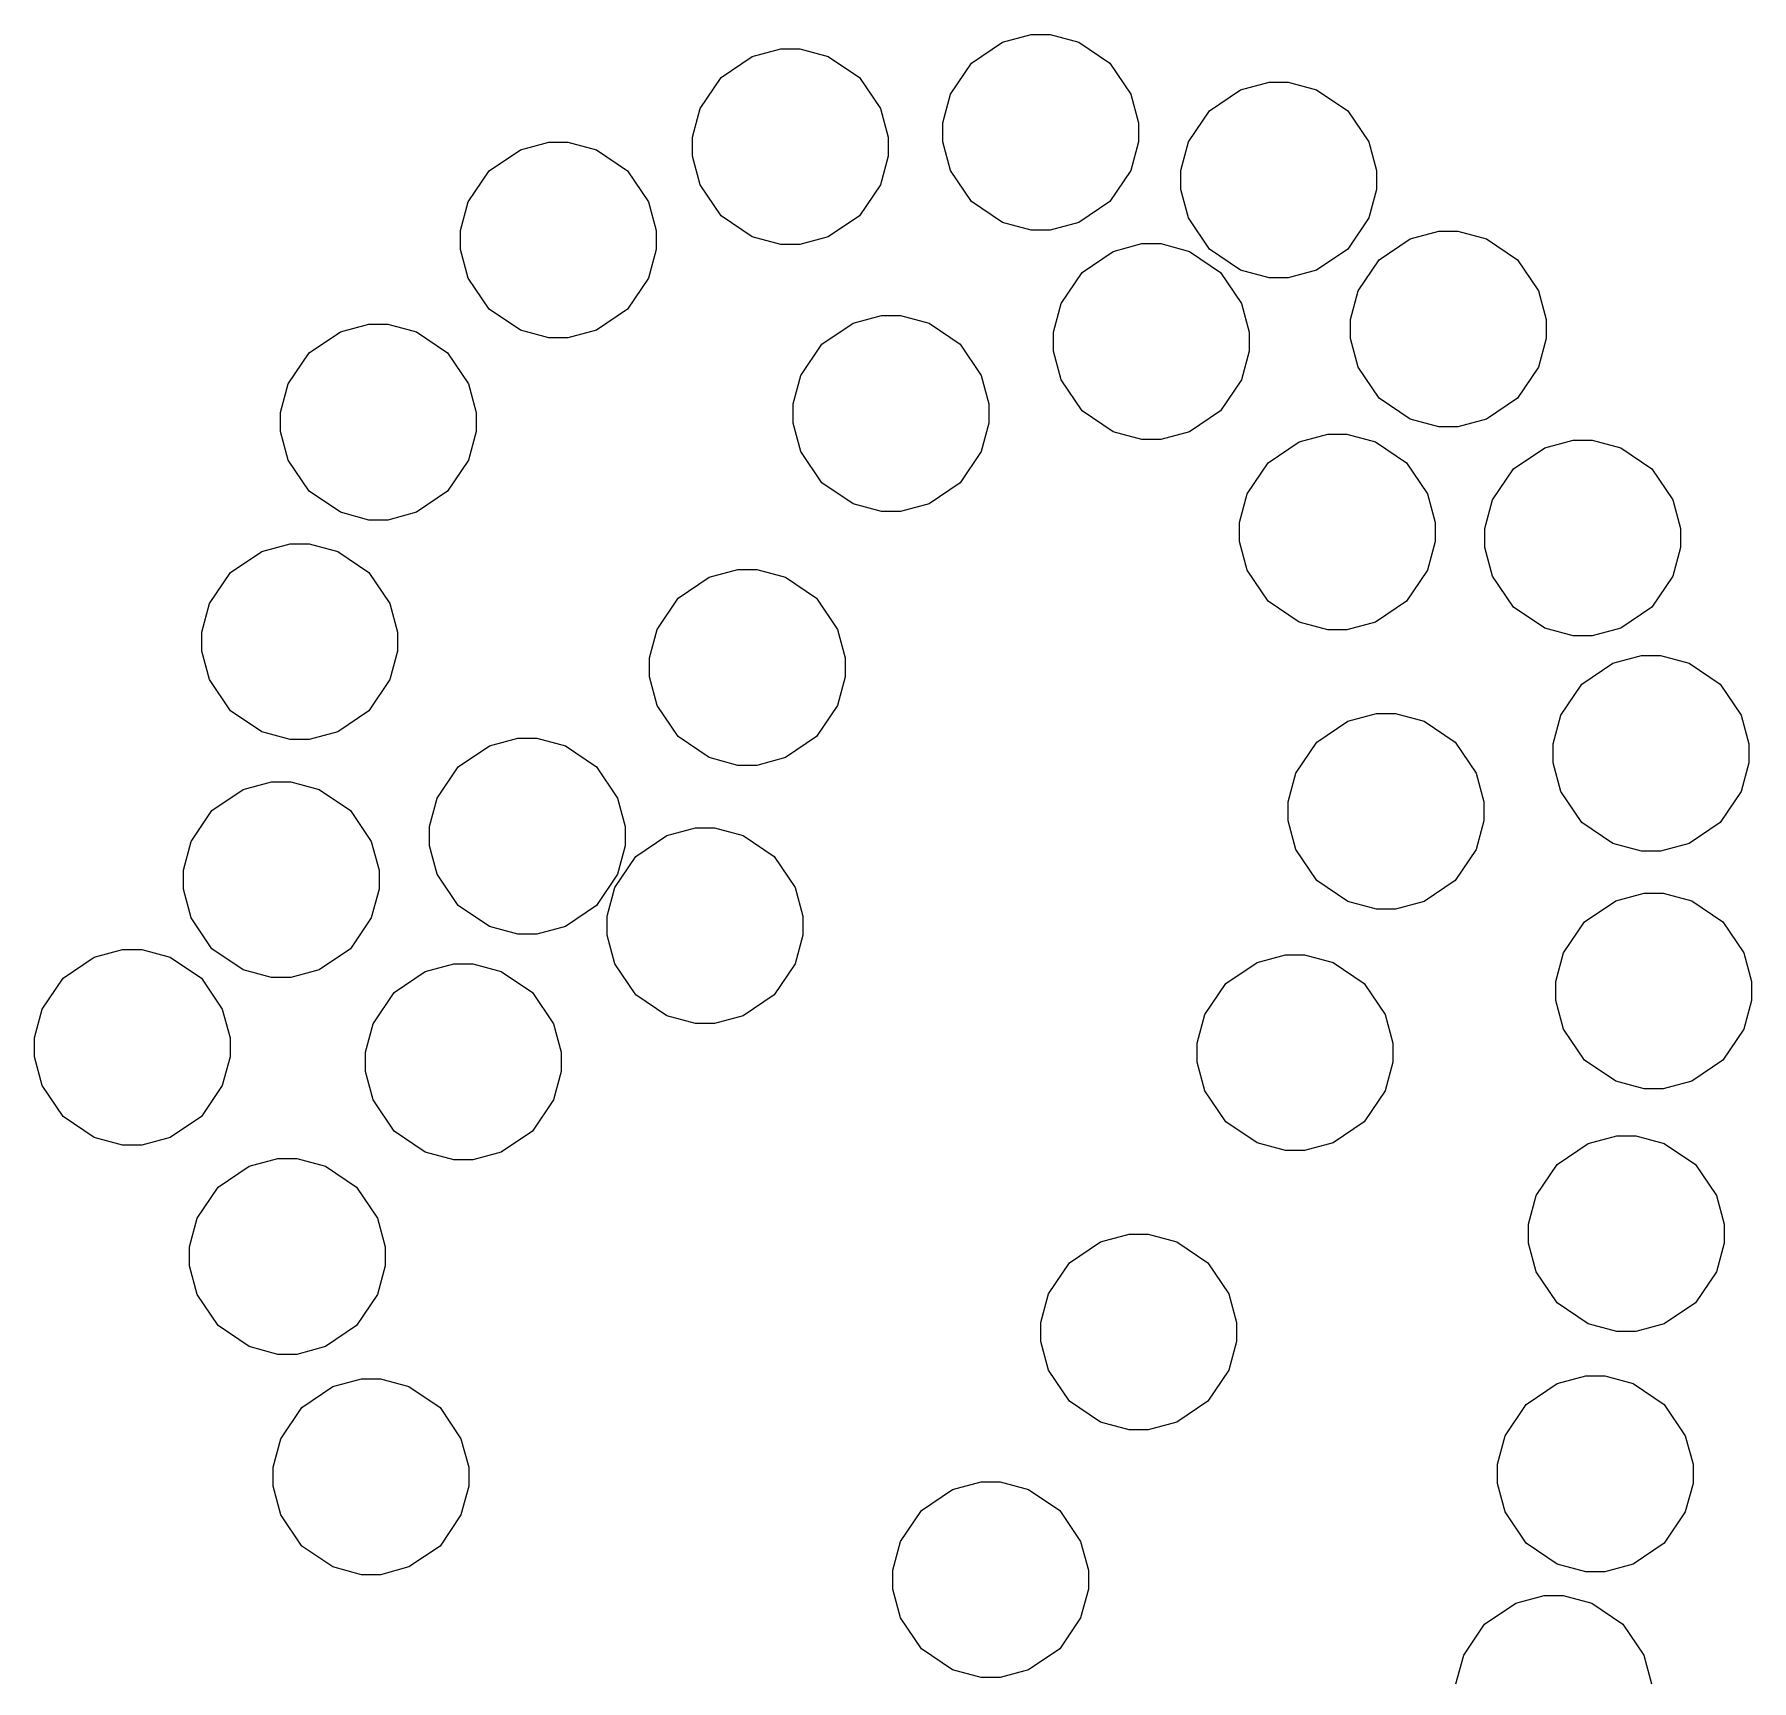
# Model space of a CAD drawing. Extents: x 0 to 109, y 0 to 214.
# Drawn here: x 20.6 to 76.1, y 160.8 to 213.9 of the extents above; entities that cross this region are included whole.
import ezdxf

# ---------------------------------------------------------------- set-up
doc = ezdxf.new("R2010")
doc.units = 0
doc.layers.get('0').update_dxf_attribs({"linetype": 'CONTINUOUS'})

msp = doc.modelspace()

# ---------------------------------------------------------------- linework, layer by layer
at = {"color": 3}
for p, q in [((43.8051, 213.16), (44.7269, 213.409)), ((44.7269, 213.409), (45.0342, 213.409)), ((45.0342, 213.409), (45.3415, 213.409)), ((45.3415, 213.409), (46.2636, 213.16)), ((50.8825, 212.951), (51.8859, 213.628)), ((51.8859, 213.628), (52.8077, 213.876)), ((52.8077, 213.876), (53.1153, 213.876)), ((53.1153, 213.876), (53.4211, 213.876)), ((53.4211, 213.876), (54.3429, 213.628)), ((54.3429, 213.628), (55.3462, 212.951)), ((42.8018, 212.484), (43.8051, 213.16)), ((46.2636, 213.16), (47.2666, 212.484)), ((50.2059, 211.948), (50.8825, 212.951)), ((55.3462, 212.951), (56.0229, 211.948)), ((42.1252, 211.481), (42.8018, 212.484)), ((47.2666, 212.484), (47.9432, 211.481)), ((59.5658, 212.091), (60.4876, 212.339)), ((60.4876, 212.339), (60.7949, 212.339)), ((60.7949, 212.339), (61.1008, 212.339)), ((61.1008, 212.339), (62.0229, 212.091)), ((49.9579, 211.026), (50.2059, 211.948)), ((56.0229, 211.948), (56.2723, 211.026)), ((58.5625, 211.414), (59.5658, 212.091)), ((62.0229, 212.091), (63.0259, 211.414)), ((41.8772, 210.559), (42.1252, 211.481)), ((47.9432, 211.481), (48.1912, 210.559)), ((57.8859, 210.411), (58.5625, 211.414)), ((63.0259, 211.414), (63.7025, 210.411)), ((49.9579, 210.717), (49.9579, 211.026)), ((49.9579, 210.411), (49.9579, 210.717)), ((56.2723, 211.026), (56.2723, 210.717)), ((56.2723, 210.717), (56.2723, 210.411)), ((35.3233, 209.478), (36.3266, 210.155)), ((36.3266, 210.155), (37.2484, 210.403)), ((37.2484, 210.403), (37.5557, 210.403)), ((37.5557, 210.403), (37.8615, 210.403)), ((37.8615, 210.403), (38.7837, 210.155)), ((38.7837, 210.155), (39.7866, 209.478)), ((41.8772, 210.25), (41.8772, 210.559)), ((41.8772, 209.944), (41.8772, 210.25)), ((48.1912, 210.559), (48.1912, 210.25)), ((48.1912, 210.25), (48.1912, 209.944)), ((50.2059, 209.489), (49.9579, 210.411)), ((56.2723, 210.411), (56.0229, 209.489)), ((57.6379, 209.489), (57.8859, 210.411)), ((63.7025, 210.411), (63.9519, 209.489)), ((42.1252, 209.022), (41.8772, 209.944)), ((48.1912, 209.944), (47.9432, 209.022)), ((50.8825, 208.486), (50.2059, 209.489)), ((56.0229, 209.489), (55.3462, 208.486)), ((57.6379, 209.182), (57.6379, 209.489)), ((63.9519, 209.489), (63.9519, 209.182)), ((34.6466, 208.475), (35.3233, 209.478)), ((39.7866, 209.478), (40.4633, 208.475)), ((42.8018, 208.019), (42.1252, 209.022)), ((47.9432, 209.022), (47.2666, 208.019)), ((57.6379, 208.875), (57.6379, 209.182)), ((63.9519, 209.182), (63.9519, 208.875)), ((34.3986, 207.553), (34.6466, 208.475)), ((40.4633, 208.475), (40.7127, 207.553)), ((51.8859, 207.809), (50.8825, 208.486)), ((55.3462, 208.486), (54.3429, 207.809)), ((57.8859, 207.953), (57.6379, 208.875)), ((63.9519, 208.875), (63.7025, 207.953)), ((43.8051, 207.342), (42.8018, 208.019)), ((47.2666, 208.019), (46.2636, 207.342)), ((58.5625, 206.95), (57.8859, 207.953)), ((63.7025, 207.953), (63.0259, 206.95)), ((34.3986, 207.246), (34.3986, 207.553)), ((40.7127, 207.553), (40.7127, 207.246)), ((44.7269, 207.093), (43.8051, 207.342)), ((46.2636, 207.342), (45.3415, 207.093)), ((52.8077, 207.56), (51.8859, 207.809)), ((53.1153, 207.56), (52.8077, 207.56)), ((53.4211, 207.56), (53.1153, 207.56)), ((54.3429, 207.809), (53.4211, 207.56)), ((64.0373, 206.606), (65.0406, 207.283)), ((65.0406, 207.283), (65.9624, 207.531)), ((65.9624, 207.531), (66.27, 207.531)), ((66.27, 207.531), (66.5773, 207.531)), ((66.5773, 207.531), (67.4991, 207.283)), ((67.4991, 207.283), (68.5024, 206.606)), ((34.3986, 206.939), (34.3986, 207.246)), ((34.6466, 206.017), (34.3986, 206.939)), ((40.7127, 206.939), (40.4633, 206.017)), ((40.7127, 207.246), (40.7127, 206.939)), ((45.0342, 207.093), (44.7269, 207.093)), ((45.3415, 207.093), (45.0342, 207.093)), ((54.453, 206.2), (55.4563, 206.877)), ((55.4563, 206.877), (56.3785, 207.125)), ((56.3785, 207.125), (56.6872, 207.125)), ((56.6872, 207.125), (56.993, 207.125)), ((56.993, 207.125), (57.9148, 206.877)), ((57.9148, 206.877), (58.9181, 206.2)), ((59.5658, 206.273), (58.5625, 206.95)), ((63.0259, 206.95), (62.0229, 206.273)), ((53.7767, 205.197), (54.453, 206.2)), ((58.9181, 206.2), (59.5947, 205.197)), ((60.4876, 206.024), (59.5658, 206.273)), ((62.0229, 206.273), (61.1008, 206.024)), ((63.3607, 205.603), (64.0373, 206.606)), ((68.5024, 206.606), (69.179, 205.603)), ((35.3233, 205.014), (34.6466, 206.017)), ((40.4633, 206.017), (39.7866, 205.014)), ((60.7949, 206.024), (60.4876, 206.024)), ((61.1008, 206.024), (60.7949, 206.024)), ((53.5298, 204.275), (53.7767, 205.197)), ((59.5947, 205.197), (59.8442, 204.275)), ((63.1126, 204.681), (63.3607, 205.603)), ((69.179, 205.603), (69.427, 204.681)), ((30.5167, 204.279), (31.4386, 204.527)), ((31.4386, 204.527), (31.7459, 204.527)), ((31.7459, 204.527), (32.0518, 204.527)), ((32.0518, 204.527), (32.9737, 204.279)), ((36.3266, 204.337), (35.3233, 205.014)), ((39.7866, 205.014), (38.7837, 204.337)), ((46.0583, 203.879), (47.0613, 204.556)), ((47.0613, 204.556), (47.9834, 204.804)), ((47.9834, 204.804), (48.2907, 204.804)), ((48.2907, 204.804), (48.5965, 204.804)), ((48.5965, 204.804), (49.5184, 204.556)), ((49.5184, 204.556), (50.5217, 203.879)), ((63.1126, 204.374), (63.1126, 204.681)), ((69.427, 204.681), (69.427, 204.374)), ((29.5135, 203.603), (30.5167, 204.279)), ((32.9737, 204.279), (33.9769, 203.603)), ((37.2484, 204.088), (36.3266, 204.337)), ((37.5557, 204.088), (37.2484, 204.088)), ((37.8615, 204.088), (37.5557, 204.088)), ((38.7837, 204.337), (37.8615, 204.088)), ((53.5298, 203.968), (53.5298, 204.275)), ((53.5298, 203.66), (53.5298, 203.968)), ((59.8442, 204.275), (59.8442, 203.968)), ((59.8442, 203.968), (59.8442, 203.66)), ((63.1126, 204.067), (63.1126, 204.374)), ((63.3607, 203.145), (63.1126, 204.067)), ((69.427, 204.067), (69.179, 203.145)), ((69.427, 204.374), (69.427, 204.067)), ((28.8368, 202.599), (29.5135, 203.603)), ((33.9769, 203.603), (34.6535, 202.599)), ((45.3817, 202.876), (46.0583, 203.879)), ((50.5217, 203.879), (51.1983, 202.876)), ((53.7767, 202.738), (53.5298, 203.66)), ((59.8442, 203.66), (59.5947, 202.738)), ((45.1337, 201.954), (45.3817, 202.876)), ((51.1983, 202.876), (51.4477, 201.954)), ((64.0373, 202.142), (63.3607, 203.145)), ((69.179, 203.145), (68.5024, 202.142)), ((28.5888, 201.677), (28.8368, 202.599)), ((34.6535, 202.599), (34.903, 201.677)), ((54.453, 201.735), (53.7767, 202.738)), ((59.5947, 202.738), (58.9181, 201.735)), ((45.1337, 201.646), (45.1337, 201.954)), ((51.4477, 201.954), (51.4477, 201.646)), ((55.4563, 201.059), (54.453, 201.735)), ((58.9181, 201.735), (57.9148, 201.059)), ((65.0406, 201.465), (64.0373, 202.142)), ((68.5024, 202.142), (67.4991, 201.465)), ((28.5888, 201.369), (28.5888, 201.677)), ((28.5888, 201.063), (28.5888, 201.369)), ((34.903, 201.677), (34.903, 201.369)), ((34.903, 201.369), (34.903, 201.063)), ((45.1337, 201.34), (45.1337, 201.646)), ((45.3817, 200.418), (45.1337, 201.34)), ((51.4477, 201.34), (51.1983, 200.418)), ((51.4477, 201.646), (51.4477, 201.34)), ((65.9624, 201.216), (65.0406, 201.465)), ((66.27, 201.216), (65.9624, 201.216)), ((66.5773, 201.216), (66.27, 201.216)), ((67.4991, 201.465), (66.5773, 201.216)), ((28.8368, 200.141), (28.5888, 201.063)), ((34.903, 201.063), (34.6535, 200.141)), ((56.3785, 200.809), (55.4563, 201.059)), ((56.6872, 200.809), (56.3785, 200.809)), ((56.993, 200.809), (56.6872, 200.809)), ((57.9148, 201.059), (56.993, 200.809)), ((60.4601, 200.057), (61.4634, 200.733)), ((61.4634, 200.733), (62.3852, 200.981)), ((62.3852, 200.981), (62.6939, 200.981)), ((62.6939, 200.981), (62.9998, 200.981)), ((62.9998, 200.981), (63.9216, 200.733)), ((63.9216, 200.733), (64.9249, 200.057)), ((69.3815, 200.539), (70.3033, 200.787)), ((70.3033, 200.787), (70.6106, 200.787)), ((70.6106, 200.787), (70.9179, 200.787)), ((70.9179, 200.787), (71.84, 200.539)), ((29.5135, 199.137), (28.8368, 200.141)), ((34.6535, 200.141), (33.9769, 199.137)), ((46.0583, 199.415), (45.3817, 200.418)), ((51.1983, 200.418), (50.5217, 199.415)), ((68.3782, 199.862), (69.3815, 200.539)), ((71.84, 200.539), (72.843, 199.862)), ((59.7835, 199.053), (60.4601, 200.057)), ((64.9249, 200.057), (65.6015, 199.053)), ((67.7016, 198.859), (68.3782, 199.862)), ((72.843, 199.862), (73.5196, 198.859)), ((30.5167, 198.461), (29.5135, 199.137)), ((33.9769, 199.137), (32.9737, 198.461)), ((47.0613, 198.738), (46.0583, 199.415)), ((50.5217, 199.415), (49.5184, 198.738)), ((59.5369, 198.132), (59.7835, 199.053)), ((65.6015, 199.053), (65.8509, 198.132)), ((31.4386, 198.211), (30.5167, 198.461)), ((32.9737, 198.461), (32.0518, 198.211)), ((47.9834, 198.489), (47.0613, 198.738)), ((48.2907, 198.489), (47.9834, 198.489)), ((48.5965, 198.489), (48.2907, 198.489)), ((49.5184, 198.738), (48.5965, 198.489)), ((67.4536, 197.937), (67.7016, 198.859)), ((73.5196, 198.859), (73.7676, 197.937)), ((31.7459, 198.211), (31.4386, 198.211)), ((32.0518, 198.211), (31.7459, 198.211)), ((59.5369, 197.823), (59.5369, 198.132)), ((65.8509, 198.132), (65.8509, 197.823)), ((67.4536, 197.629), (67.4536, 197.937)), ((73.7676, 197.937), (73.7676, 197.629)), ((27.9783, 197.2), (28.9002, 197.448)), ((28.9002, 197.448), (29.2089, 197.448)), ((29.2089, 197.448), (29.5148, 197.448)), ((29.5148, 197.448), (30.4367, 197.2)), ((59.5369, 197.517), (59.5369, 197.823)), ((59.7835, 196.595), (59.5369, 197.517)), ((65.8509, 197.517), (65.6015, 196.595)), ((65.8509, 197.823), (65.8509, 197.517)), ((67.4536, 197.323), (67.4536, 197.629)), ((67.7016, 196.401), (67.4536, 197.323)), ((73.7676, 197.323), (73.5196, 196.401)), ((73.7676, 197.629), (73.7676, 197.323)), ((26.9751, 196.523), (27.9783, 197.2)), ((30.4367, 197.2), (31.4399, 196.523)), ((26.2985, 195.52), (26.9751, 196.523)), ((31.4399, 196.523), (32.1166, 195.52)), ((41.4154, 195.688), (42.4187, 196.365)), ((42.4187, 196.365), (43.3405, 196.613)), ((43.3405, 196.613), (43.6481, 196.613)), ((43.6481, 196.613), (43.9554, 196.613)), ((43.9554, 196.613), (44.8772, 196.365)), ((44.8772, 196.365), (45.8805, 195.688)), ((60.4601, 195.592), (59.7835, 196.595)), ((65.6015, 196.595), (64.9249, 195.592)), ((68.3782, 195.398), (67.7016, 196.401)), ((73.5196, 196.401), (72.843, 195.398)), ((40.7388, 194.685), (41.4154, 195.688)), ((45.8805, 195.688), (46.5571, 194.685)), ((26.0518, 194.598), (26.2985, 195.52)), ((32.1166, 195.52), (32.366, 194.598)), ((61.4634, 194.915), (60.4601, 195.592)), ((64.9249, 195.592), (63.9216, 194.915)), ((69.3815, 194.721), (68.3782, 195.398)), ((72.843, 195.398), (71.84, 194.721)), ((26.0518, 194.29), (26.0518, 194.598)), ((32.366, 194.598), (32.366, 194.29)), ((40.4908, 193.763), (40.7388, 194.685)), ((46.5571, 194.685), (46.8051, 193.763)), ((62.3852, 194.666), (61.4634, 194.915)), ((62.6939, 194.666), (62.3852, 194.666)), ((62.9998, 194.666), (62.6939, 194.666)), ((63.9216, 194.915), (62.9998, 194.666)), ((70.3033, 194.472), (69.3815, 194.721)), ((71.84, 194.721), (70.9179, 194.472)), ((26.0518, 193.984), (26.0518, 194.29)), ((26.2985, 193.062), (26.0518, 193.984)), ((32.366, 193.984), (32.1166, 193.062)), ((32.366, 194.29), (32.366, 193.984)), ((70.6106, 194.472), (70.3033, 194.472)), ((70.9179, 194.472), (70.6106, 194.472)), ((40.4908, 193.455), (40.4908, 193.763)), ((40.4908, 193.149), (40.4908, 193.455)), ((46.8051, 193.763), (46.8051, 193.455)), ((46.8051, 193.455), (46.8051, 193.149)), ((70.5817, 192.917), (71.585, 193.594)), ((71.585, 193.594), (72.5068, 193.842)), ((72.5068, 193.842), (72.814, 193.842)), ((72.814, 193.842), (73.1213, 193.842)), ((73.1213, 193.842), (74.0435, 193.594)), ((74.0435, 193.594), (75.0464, 192.917)), ((26.9751, 192.059), (26.2985, 193.062)), ((32.1166, 193.062), (31.4399, 192.059)), ((40.7388, 192.227), (40.4908, 193.149)), ((46.8051, 193.149), (46.5571, 192.227)), ((69.905, 191.914), (70.5817, 192.917)), ((75.0464, 192.917), (75.723, 191.914)), ((27.9783, 191.382), (26.9751, 192.059)), ((31.4399, 192.059), (30.4367, 191.382)), ((41.4154, 191.224), (40.7388, 192.227)), ((46.5571, 192.227), (45.8805, 191.224)), ((63.0343, 191.722), (63.9561, 191.97)), ((63.9561, 191.97), (64.2634, 191.97)), ((64.2634, 191.97), (64.5693, 191.97)), ((64.5693, 191.97), (65.4914, 191.722)), ((69.657, 190.992), (69.905, 191.914)), ((75.723, 191.914), (75.9714, 190.992)), ((28.9002, 191.133), (27.9783, 191.382)), ((30.4367, 191.382), (29.5148, 191.133)), ((42.4187, 190.547), (41.4154, 191.224)), ((45.8805, 191.224), (44.8772, 190.547)), ((62.031, 191.046), (63.0343, 191.722)), ((65.4914, 191.722), (66.4944, 191.046)), ((29.2089, 191.133), (28.9002, 191.133)), ((29.5148, 191.133), (29.2089, 191.133)), ((34.3214, 190.246), (35.3247, 190.923)), ((35.3247, 190.923), (36.2465, 191.171)), ((36.2465, 191.171), (36.5538, 191.171)), ((36.5538, 191.171), (36.8596, 191.171)), ((36.8596, 191.171), (37.7818, 190.923)), ((37.7818, 190.923), (38.7847, 190.246)), ((61.3544, 190.042), (62.031, 191.046)), ((66.4944, 191.046), (67.171, 190.042)), ((69.657, 190.685), (69.657, 190.992)), ((69.657, 190.377), (69.657, 190.685)), ((75.9714, 190.992), (75.9714, 190.685)), ((75.9714, 190.685), (75.9714, 190.377)), ((33.6448, 189.243), (34.3214, 190.246)), ((38.7847, 190.246), (39.4614, 189.243)), ((43.3405, 190.298), (42.4187, 190.547)), ((43.6481, 190.298), (43.3405, 190.298)), ((43.9554, 190.298), (43.6481, 190.298)), ((44.8772, 190.547), (43.9554, 190.298)), ((69.905, 189.455), (69.657, 190.377)), ((75.9714, 190.377), (75.723, 189.455)), ((27.3775, 189.52), (28.2994, 189.768)), ((28.2994, 189.768), (28.6081, 189.768)), ((28.6081, 189.768), (28.914, 189.768)), ((28.914, 189.768), (29.8359, 189.52)), ((61.1064, 189.121), (61.3544, 190.042)), ((67.171, 190.042), (67.4204, 189.121)), ((26.3743, 188.844), (27.3775, 189.52)), ((29.8359, 189.52), (30.8391, 188.844)), ((33.3968, 188.321), (33.6448, 189.243)), ((39.4614, 189.243), (39.7108, 188.321)), ((61.1064, 188.813), (61.1064, 189.121)), ((67.4204, 189.121), (67.4204, 188.813)), ((70.5817, 188.452), (69.905, 189.455)), ((75.723, 189.455), (75.0464, 188.452)), ((25.6977, 187.84), (26.3743, 188.844)), ((30.8391, 188.844), (31.5157, 187.84)), ((61.1064, 188.506), (61.1064, 188.813)), ((61.3544, 187.584), (61.1064, 188.506)), ((67.4204, 188.506), (67.171, 187.584)), ((67.4204, 188.813), (67.4204, 188.506)), ((71.585, 187.775), (70.5817, 188.452)), ((75.0464, 188.452), (74.0435, 187.775)), ((33.3968, 188.013), (33.3968, 188.321)), ((33.3968, 187.707), (33.3968, 188.013)), ((39.7108, 188.321), (39.7108, 188.013)), ((39.7108, 188.013), (39.7108, 187.707)), ((40.0498, 187.36), (41.0531, 188.036)), ((41.0531, 188.036), (41.9749, 188.284)), ((41.9749, 188.284), (42.2836, 188.284)), ((42.2836, 188.284), (42.5898, 188.284)), ((42.5898, 188.284), (43.5116, 188.036)), ((43.5116, 188.036), (44.5149, 187.36)), ((25.451, 186.919), (25.6977, 187.84)), ((31.5157, 187.84), (31.7652, 186.919)), ((33.6448, 186.785), (33.3968, 187.707)), ((39.3732, 186.356), (40.0498, 187.36)), ((39.7108, 187.707), (39.4614, 186.785)), ((44.5149, 187.36), (45.1915, 186.356)), ((62.031, 186.581), (61.3544, 187.584)), ((67.171, 187.584), (66.4944, 186.581)), ((72.5068, 187.526), (71.585, 187.775)), ((72.814, 187.526), (72.5068, 187.526)), ((73.1213, 187.526), (72.814, 187.526)), ((74.0435, 187.775), (73.1213, 187.526)), ((25.451, 186.611), (25.451, 186.919)), ((31.7652, 186.919), (31.7652, 186.611)), ((34.3214, 185.782), (33.6448, 186.785)), ((39.4614, 186.785), (38.7847, 185.782)), ((25.451, 186.304), (25.451, 186.611)), ((25.6977, 185.382), (25.451, 186.304)), ((31.7652, 186.304), (31.5157, 185.382)), ((31.7652, 186.611), (31.7652, 186.304)), ((39.1266, 185.434), (39.3732, 186.356)), ((45.1915, 186.356), (45.441, 185.434)), ((63.0343, 185.904), (62.031, 186.581)), ((66.4944, 186.581), (65.4914, 185.904)), ((35.3247, 185.105), (34.3214, 185.782)), ((38.7847, 185.782), (37.7818, 185.105)), ((63.9561, 185.655), (63.0343, 185.904)), ((64.2634, 185.655), (63.9561, 185.655)), ((64.5693, 185.655), (64.2634, 185.655)), ((65.4914, 185.904), (64.5693, 185.655)), ((70.6699, 185.252), (71.6732, 185.929)), ((71.6732, 185.929), (72.595, 186.177)), ((72.595, 186.177), (72.9036, 186.177)), ((72.9036, 186.177), (73.2095, 186.177)), ((73.2095, 186.177), (74.1317, 185.929)), ((74.1317, 185.929), (75.1346, 185.252)), ((26.3743, 184.379), (25.6977, 185.382)), ((31.5157, 185.382), (30.8391, 184.379)), ((36.2465, 184.856), (35.3247, 185.105)), ((37.7818, 185.105), (36.8596, 184.856)), ((39.1266, 185.127), (39.1266, 185.434)), ((39.1266, 184.82), (39.1266, 185.127)), ((45.441, 185.434), (45.441, 185.127)), ((45.441, 185.127), (45.441, 184.82)), ((69.9932, 184.249), (70.6699, 185.252)), ((75.1346, 185.252), (75.8112, 184.249)), ((36.5538, 184.856), (36.2465, 184.856)), ((36.8596, 184.856), (36.5538, 184.856)), ((39.3732, 183.898), (39.1266, 184.82)), ((45.441, 184.82), (45.1915, 183.898)), ((21.5663, 183.435), (22.5695, 184.112)), ((22.5695, 184.112), (23.4914, 184.36)), ((23.4914, 184.36), (23.7987, 184.36)), ((23.7987, 184.36), (24.106, 184.36)), ((24.106, 184.36), (25.0279, 184.112)), ((25.0279, 184.112), (26.0312, 183.435)), ((27.3775, 183.702), (26.3743, 184.379)), ((30.8391, 184.379), (29.8359, 183.702)), ((60.0989, 183.94), (61.021, 184.188)), ((61.021, 184.188), (61.3283, 184.188)), ((61.3283, 184.188), (61.6342, 184.188)), ((61.6342, 184.188), (62.556, 183.94)), ((69.7466, 183.327), (69.9932, 184.249)), ((75.8112, 184.249), (76.0607, 183.327)), ((28.2994, 183.453), (27.3775, 183.702)), ((28.6081, 183.453), (28.2994, 183.453)), ((28.914, 183.453), (28.6081, 183.453)), ((29.8359, 183.702), (28.914, 183.453)), ((32.2516, 182.967), (33.2548, 183.644)), ((33.2548, 183.644), (34.1767, 183.892)), ((34.1767, 183.892), (34.484, 183.892)), ((34.484, 183.892), (34.79, 183.892)), ((34.79, 183.892), (35.7117, 183.644)), ((35.7117, 183.644), (36.715, 182.967)), ((40.0498, 182.894), (39.3732, 183.898)), ((45.1915, 183.898), (44.5149, 182.894)), ((59.0959, 183.264), (60.0989, 183.94)), ((62.556, 183.94), (63.5593, 183.264)), ((20.8897, 182.432), (21.5663, 183.435)), ((26.0312, 183.435), (26.7077, 182.432)), ((31.575, 181.965), (32.2516, 182.967)), ((36.715, 182.967), (37.3916, 181.965)), ((41.0531, 182.218), (40.0498, 182.894)), ((44.5149, 182.894), (43.5116, 182.218)), ((58.4193, 182.261), (59.0959, 183.264)), ((63.5593, 183.264), (64.2359, 182.261)), ((69.7466, 183.02), (69.7466, 183.327)), ((69.7466, 182.713), (69.7466, 183.02)), ((76.0607, 183.327), (76.0607, 183.02)), ((76.0607, 183.02), (76.0607, 182.713)), ((20.6416, 181.51), (20.8897, 182.432)), ((26.7077, 182.432), (26.9558, 181.51)), ((69.9932, 181.791), (69.7466, 182.713)), ((76.0607, 182.713), (75.8112, 181.791)), ((31.3269, 181.042), (31.575, 181.965)), ((37.3916, 181.965), (37.641, 181.042)), ((41.9749, 181.968), (41.0531, 182.218)), ((42.2836, 181.968), (41.9749, 181.968)), ((42.5898, 181.968), (42.2836, 181.968)), ((43.5116, 182.218), (42.5898, 181.968)), ((58.1713, 181.339), (58.4193, 182.261)), ((64.2359, 182.261), (64.4853, 181.339)), ((70.6699, 180.788), (69.9932, 181.791)), ((75.8112, 181.791), (75.1346, 180.788)), ((20.6416, 181.201), (20.6416, 181.51)), ((26.9558, 181.51), (26.9558, 181.201)), ((58.1713, 181.031), (58.1713, 181.339)), ((64.4853, 181.339), (64.4853, 181.031)), ((20.6416, 180.895), (20.6416, 181.201)), ((20.8897, 179.973), (20.6416, 180.895)), ((26.9558, 180.895), (26.7077, 179.973)), ((26.9558, 181.201), (26.9558, 180.895)), ((31.3269, 180.734), (31.3269, 181.042)), ((31.3269, 180.428), (31.3269, 180.734)), ((37.641, 181.042), (37.641, 180.734)), ((37.641, 180.734), (37.641, 180.428)), ((58.1713, 180.724), (58.1713, 181.031)), ((58.4193, 179.802), (58.1713, 180.724)), ((64.4853, 180.724), (64.2359, 179.802)), ((64.4853, 181.031), (64.4853, 180.724)), ((71.6732, 180.111), (70.6699, 180.788)), ((75.1346, 180.788), (74.1317, 180.111)), ((31.575, 179.506), (31.3269, 180.428)), ((37.641, 180.428), (37.3916, 179.506)), ((21.5663, 178.97), (20.8897, 179.973)), ((26.7077, 179.973), (26.0312, 178.97)), ((59.0959, 178.799), (58.4193, 179.802)), ((64.2359, 179.802), (63.5593, 178.799)), ((72.595, 179.862), (71.6732, 180.111)), ((72.9036, 179.862), (72.595, 179.862)), ((73.2095, 179.862), (72.9036, 179.862)), ((74.1317, 180.111), (73.2095, 179.862)), ((32.2516, 178.503), (31.575, 179.506)), ((37.3916, 179.506), (36.715, 178.503)), ((22.5695, 178.293), (21.5663, 178.97)), ((26.0312, 178.97), (25.0279, 178.293)), ((33.2548, 177.826), (32.2516, 178.503)), ((36.715, 178.503), (35.7117, 177.826)), ((60.0989, 178.122), (59.0959, 178.799)), ((63.5593, 178.799), (62.556, 178.122)), ((23.4914, 178.044), (22.5695, 178.293)), ((23.7987, 178.044), (23.4914, 178.044)), ((24.106, 178.044), (23.7987, 178.044)), ((25.0279, 178.293), (24.106, 178.044)), ((61.021, 177.873), (60.0989, 178.122)), ((62.556, 178.122), (61.6342, 177.873)), ((69.7812, 177.425), (70.7842, 178.102)), ((70.7842, 178.102), (71.7063, 178.35)), ((71.7063, 178.35), (72.0136, 178.35)), ((72.0136, 178.35), (72.3194, 178.35)), ((72.3194, 178.35), (73.2413, 178.102)), ((73.2413, 178.102), (74.2446, 177.425)), ((26.5755, 176.691), (27.5787, 177.367)), ((27.5787, 177.367), (28.5006, 177.615)), ((28.5006, 177.615), (28.8079, 177.615)), ((28.8079, 177.615), (29.1138, 177.615)), ((29.1138, 177.615), (30.0357, 177.367)), ((30.0357, 177.367), (31.0389, 176.691)), ((34.1767, 177.577), (33.2548, 177.826)), ((34.484, 177.577), (34.1767, 177.577)), ((34.79, 177.577), (34.484, 177.577)), ((35.7117, 177.826), (34.79, 177.577)), ((61.3283, 177.873), (61.021, 177.873)), ((61.6342, 177.873), (61.3283, 177.873)), ((69.1046, 176.422), (69.7812, 177.425)), ((74.2446, 177.425), (74.9212, 176.422)), ((25.8989, 175.688), (26.5755, 176.691)), ((31.0389, 176.691), (31.7155, 175.688)), ((68.8566, 175.5), (69.1046, 176.422)), ((74.9212, 176.422), (75.1706, 175.5)), ((25.6508, 174.765), (25.8989, 175.688)), ((31.7155, 175.688), (31.965, 174.765)), ((55.0471, 174.931), (55.9689, 175.179)), ((55.9689, 175.179), (56.2762, 175.179)), ((56.2762, 175.179), (56.5838, 175.179)), ((56.5838, 175.179), (57.5056, 174.931)), ((68.8566, 175.191), (68.8566, 175.5)), ((68.8566, 174.885), (68.8566, 175.191)), ((75.1706, 175.5), (75.1706, 175.191)), ((75.1706, 175.191), (75.1706, 174.885)), ((25.6508, 174.457), (25.6508, 174.765)), ((31.965, 174.765), (31.965, 174.457)), ((54.0438, 174.254), (55.0471, 174.931)), ((57.5056, 174.931), (58.5089, 174.254)), ((69.1046, 173.964), (68.8566, 174.885)), ((75.1706, 174.885), (74.9212, 173.964)), ((25.6508, 174.151), (25.6508, 174.457)), ((25.8989, 173.229), (25.6508, 174.151)), ((31.965, 174.151), (31.7155, 173.229)), ((31.965, 174.457), (31.965, 174.151)), ((53.3672, 173.251), (54.0438, 174.254)), ((58.5089, 174.254), (59.1855, 173.251)), ((69.7812, 172.96), (69.1046, 173.964)), ((74.9212, 173.964), (74.2446, 172.96)), ((26.5755, 172.226), (25.8989, 173.229)), ((31.7155, 173.229), (31.0389, 172.226)), ((53.1192, 172.329), (53.3672, 173.251)), ((59.1855, 173.251), (59.4335, 172.329)), ((70.7842, 172.284), (69.7812, 172.96)), ((74.2446, 172.96), (73.2413, 172.284)), ((27.5787, 171.549), (26.5755, 172.226)), ((31.0389, 172.226), (30.0357, 171.549)), ((53.1192, 172.02), (53.1192, 172.329)), ((53.1192, 171.715), (53.1192, 172.02)), ((59.4335, 172.329), (59.4335, 172.02)), ((59.4335, 172.02), (59.4335, 171.715)), ((71.7063, 172.034), (70.7842, 172.284)), ((72.0136, 172.034), (71.7063, 172.034)), ((72.3194, 172.034), (72.0136, 172.034)), ((73.2413, 172.284), (72.3194, 172.034)), ((28.5006, 171.3), (27.5787, 171.549)), ((28.8079, 171.3), (28.5006, 171.3)), ((29.1138, 171.3), (28.8079, 171.3)), ((30.0357, 171.549), (29.1138, 171.3)), ((53.3672, 170.793), (53.1192, 171.715)), ((59.4335, 171.715), (59.1855, 170.793)), ((54.0438, 169.789), (53.3672, 170.793)), ((59.1855, 170.793), (58.5089, 169.789)), ((29.2696, 169.583), (30.2727, 170.259)), ((30.2727, 170.259), (31.1947, 170.507)), ((31.1947, 170.507), (31.502, 170.507)), ((31.502, 170.507), (31.8079, 170.507)), ((31.8079, 170.507), (32.7298, 170.259)), ((32.7298, 170.259), (33.733, 169.583)), ((68.7793, 169.678), (69.7826, 170.355)), ((69.7826, 170.355), (70.7044, 170.603)), ((70.7044, 170.603), (71.0117, 170.603)), ((71.0117, 170.603), (71.3176, 170.603)), ((71.3176, 170.603), (72.2394, 170.355)), ((72.2394, 170.355), (73.2427, 169.678)), ((28.5929, 168.579), (29.2696, 169.583)), ((33.733, 169.583), (34.4096, 168.579)), ((55.0471, 169.113), (54.0438, 169.789)), ((58.5089, 169.789), (57.5056, 169.113)), ((68.1027, 168.675), (68.7793, 169.678)), ((73.2427, 169.678), (73.9193, 168.675)), ((55.9689, 168.863), (55.0471, 169.113)), ((57.5056, 169.113), (56.5838, 168.863)), ((28.3449, 167.658), (28.5929, 168.579)), ((34.4096, 168.579), (34.659, 167.658)), ((56.2762, 168.863), (55.9689, 168.863)), ((56.5838, 168.863), (56.2762, 168.863)), ((67.8547, 167.753), (68.1027, 168.675)), ((73.9193, 168.675), (74.1687, 167.753)), ((28.3449, 167.35), (28.3449, 167.658)), ((34.659, 167.658), (34.659, 167.35)), ((67.8547, 167.445), (67.8547, 167.753)), ((67.8547, 167.138), (67.8547, 167.445)), ((74.1687, 167.753), (74.1687, 167.445)), ((74.1687, 167.445), (74.1687, 167.138)), ((28.3449, 167.043), (28.3449, 167.35)), ((28.5929, 166.121), (28.3449, 167.043)), ((34.659, 167.043), (34.4096, 166.121)), ((34.659, 167.35), (34.659, 167.043)), ((49.2661, 166.267), (50.2694, 166.944)), ((50.2694, 166.944), (51.1912, 167.192)), ((51.1912, 167.192), (51.4985, 167.192)), ((51.4985, 167.192), (51.8047, 167.192)), ((51.8047, 167.192), (52.7265, 166.944)), ((52.7265, 166.944), (53.7298, 166.267)), ((68.1027, 166.216), (67.8547, 167.138)), ((74.1687, 167.138), (73.9193, 166.216)), ((48.5895, 165.264), (49.2661, 166.267)), ((53.7298, 166.267), (54.4064, 165.264)), ((29.2696, 165.118), (28.5929, 166.121)), ((34.4096, 166.121), (33.733, 165.118)), ((68.7793, 165.213), (68.1027, 166.216)), ((73.9193, 166.216), (73.2427, 165.213)), ((48.3415, 164.342), (48.5895, 165.264)), ((54.4064, 165.264), (54.6559, 164.342)), ((69.7826, 164.536), (68.7793, 165.213)), ((73.2427, 165.213), (72.2394, 164.536)), ((30.2727, 164.441), (29.2696, 165.118)), ((33.733, 165.118), (32.7298, 164.441)), ((31.1947, 164.192), (30.2727, 164.441)), ((31.502, 164.192), (31.1947, 164.192)), ((31.8079, 164.192), (31.502, 164.192)), ((32.7298, 164.441), (31.8079, 164.192)), ((48.3415, 164.035), (48.3415, 164.342)), ((54.6559, 164.342), (54.6559, 164.035)), ((70.7044, 164.288), (69.7826, 164.536)), ((71.0117, 164.288), (70.7044, 164.288)), ((71.3176, 164.288), (71.0117, 164.288)), ((72.2394, 164.536), (71.3176, 164.288)), ((48.3415, 163.727), (48.3415, 164.035)), ((48.5895, 162.806), (48.3415, 163.727)), ((54.6559, 163.727), (54.4064, 162.806)), ((54.6559, 164.035), (54.6559, 163.727)), ((68.447, 163.277), (69.3692, 163.525)), ((69.3692, 163.525), (69.6764, 163.525)), ((69.6764, 163.525), (69.9823, 163.525)), ((69.9823, 163.525), (70.9041, 163.277)), ((67.4441, 162.6), (68.447, 163.277)), ((70.9041, 163.277), (71.9074, 162.6)), ((49.2661, 161.802), (48.5895, 162.806)), ((54.4064, 162.806), (53.7298, 161.802)), ((66.7674, 161.597), (67.4441, 162.6)), ((71.9074, 162.6), (72.584, 161.597)), ((50.2694, 161.126), (49.2661, 161.802)), ((53.7298, 161.802), (52.7265, 161.126)), ((66.5194, 160.675), (66.7674, 161.597)), ((72.584, 161.597), (72.8334, 160.675)), ((51.1912, 160.876), (50.2694, 161.126)), ((51.4985, 160.876), (51.1912, 160.876)), ((51.8047, 160.876), (51.4985, 160.876)), ((52.7265, 161.126), (51.8047, 160.876))]:
    msp.add_line(p, q, dxfattribs=at)

doc.saveas('drawing.dxf')
